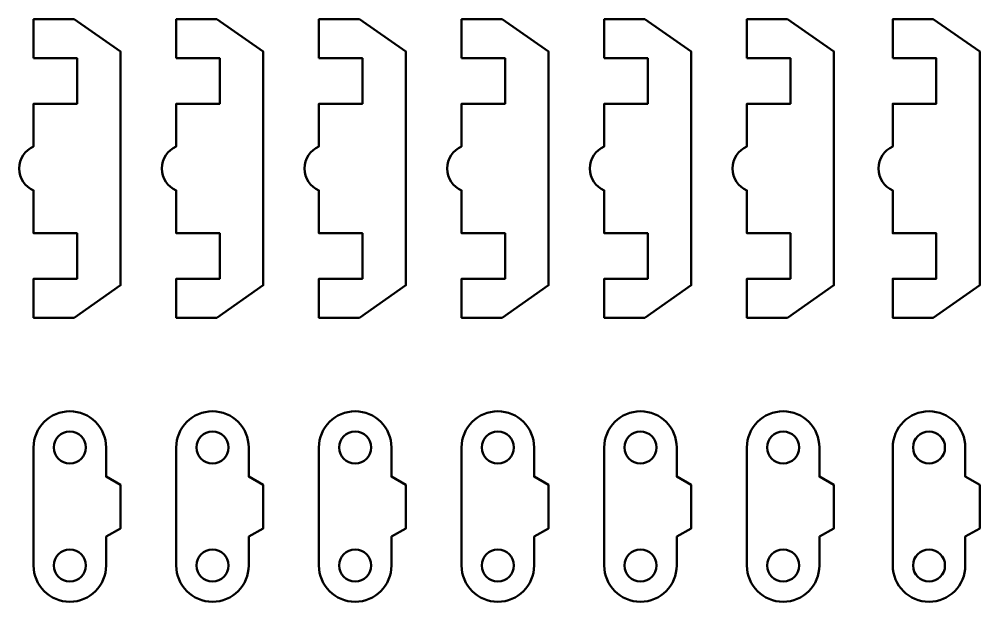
# Model space of a CAD drawing. Header units: inches. Extents: x 247 to 2765, y -1897 to -1110.
# Drawn here: x 1340.2 to 1406.4, y -1289.6 to -1249.4 of the extents above; entities that cross this region are included whole.
import ezdxf

# ---------------------------------------------------------------- set-up
doc = ezdxf.new("R2010")
doc.units = ezdxf.units.IN
doc.header["$MEASUREMENT"] = 0
doc.layers.add('Layer 1', color=7, linetype='Continuous')

msp = doc.modelspace()

# ---------------------------------------------------------------- linework, layer by layer
at = {"layer": 'Layer 1', "color": 18, "lineweight": 50, "true_color": 0x010101}
for points, knots in [([(1341.207, -1252.131), (1341.207, -1252.131), (1344.207, -1252.131), (1344.207, -1252.131), (1344.207, -1252.131), (1344.207, -1255.268), (1344.207, -1255.268), (1344.207, -1255.268), (1341.207, -1255.268), (1341.207, -1255.268), (1341.207, -1255.268), (1341.207, -1258.216), (1341.207, -1258.216), (1340.626, -1258.474), (1340.22, -1259.055), (1340.22, -1259.732), (1340.22, -1260.409), (1340.626, -1260.989), (1341.207, -1261.248), (1341.207, -1261.248), (1341.207, -1264.196), (1341.207, -1264.196), (1341.207, -1264.196), (1344.207, -1264.196), (1344.207, -1264.196), (1344.207, -1264.196), (1344.207, -1267.332), (1344.207, -1267.332), (1344.207, -1267.332), (1341.207, -1267.332), (1341.207, -1267.332), (1341.207, -1267.332), (1341.207, -1270.021), (1341.207, -1270.021), (1341.207, -1270.021), (1344.001, -1270.021), (1344.001, -1270.021), (1344.001, -1270.021), (1347.204, -1267.787), (1347.204, -1267.787), (1347.204, -1267.787), (1347.204, -1251.677), (1347.204, -1251.677), (1347.204, -1251.677), (1344.001, -1249.443), (1344.001, -1249.443), (1344.001, -1249.443), (1341.207, -1249.443), (1341.207, -1249.443), (1341.207, -1249.443), (1341.207, -1252.131), (1341.207, -1252.131)], [0, 0, 0, 0, 1, 1, 1, 2, 2, 2, 3, 3, 3, 4, 4, 4, 5, 5, 5, 6, 6, 6, 7, 7, 7, 8, 8, 8, 9, 9, 9, 10, 10, 10, 11, 11, 11, 12, 12, 12, 13, 13, 13, 14, 14, 14, 15, 15, 15, 16, 16, 16, 17, 17, 17, 17]), ([(1351.038, -1252.131), (1351.038, -1252.131), (1354.038, -1252.131), (1354.038, -1252.131), (1354.038, -1252.131), (1354.038, -1255.268), (1354.038, -1255.268), (1354.038, -1255.268), (1351.038, -1255.268), (1351.038, -1255.268), (1351.038, -1255.268), (1351.038, -1258.216), (1351.038, -1258.216), (1350.458, -1258.474), (1350.051, -1259.055), (1350.051, -1259.732), (1350.051, -1260.409), (1350.458, -1260.989), (1351.038, -1261.248), (1351.038, -1261.248), (1351.038, -1264.196), (1351.038, -1264.196), (1351.038, -1264.196), (1354.038, -1264.196), (1354.038, -1264.196), (1354.038, -1264.196), (1354.038, -1267.332), (1354.038, -1267.332), (1354.038, -1267.332), (1351.038, -1267.332), (1351.038, -1267.332), (1351.038, -1267.332), (1351.038, -1270.021), (1351.038, -1270.021), (1351.038, -1270.021), (1353.833, -1270.021), (1353.833, -1270.021), (1353.833, -1270.021), (1357.036, -1267.787), (1357.036, -1267.787), (1357.036, -1267.787), (1357.036, -1251.677), (1357.036, -1251.677), (1357.036, -1251.677), (1353.833, -1249.443), (1353.833, -1249.443), (1353.833, -1249.443), (1351.038, -1249.443), (1351.038, -1249.443), (1351.038, -1249.443), (1351.038, -1252.131), (1351.038, -1252.131)], [0, 0, 0, 0, 1, 1, 1, 2, 2, 2, 3, 3, 3, 4, 4, 4, 5, 5, 5, 6, 6, 6, 7, 7, 7, 8, 8, 8, 9, 9, 9, 10, 10, 10, 11, 11, 11, 12, 12, 12, 13, 13, 13, 14, 14, 14, 15, 15, 15, 16, 16, 16, 17, 17, 17, 17]), ([(1360.87, -1252.131), (1360.87, -1252.131), (1363.87, -1252.131), (1363.87, -1252.131), (1363.87, -1252.131), (1363.87, -1255.268), (1363.87, -1255.268), (1363.87, -1255.268), (1360.87, -1255.268), (1360.87, -1255.268), (1360.87, -1255.268), (1360.87, -1258.216), (1360.87, -1258.216), (1360.289, -1258.474), (1359.883, -1259.055), (1359.883, -1259.732), (1359.883, -1260.409), (1360.289, -1260.989), (1360.87, -1261.248), (1360.87, -1261.248), (1360.87, -1264.196), (1360.87, -1264.196), (1360.87, -1264.196), (1363.87, -1264.196), (1363.87, -1264.196), (1363.87, -1264.196), (1363.87, -1267.332), (1363.87, -1267.332), (1363.87, -1267.332), (1360.87, -1267.332), (1360.87, -1267.332), (1360.87, -1267.332), (1360.87, -1270.021), (1360.87, -1270.021), (1360.87, -1270.021), (1363.664, -1270.021), (1363.664, -1270.021), (1363.664, -1270.021), (1366.867, -1267.787), (1366.867, -1267.787), (1366.867, -1267.787), (1366.867, -1251.677), (1366.867, -1251.677), (1366.867, -1251.677), (1363.664, -1249.443), (1363.664, -1249.443), (1363.664, -1249.443), (1360.87, -1249.443), (1360.87, -1249.443), (1360.87, -1249.443), (1360.87, -1252.131), (1360.87, -1252.131)], [0, 0, 0, 0, 1, 1, 1, 2, 2, 2, 3, 3, 3, 4, 4, 4, 5, 5, 5, 6, 6, 6, 7, 7, 7, 8, 8, 8, 9, 9, 9, 10, 10, 10, 11, 11, 11, 12, 12, 12, 13, 13, 13, 14, 14, 14, 15, 15, 15, 16, 16, 16, 17, 17, 17, 17]), ([(1370.701, -1252.131), (1370.701, -1252.131), (1373.701, -1252.131), (1373.701, -1252.131), (1373.701, -1252.131), (1373.701, -1255.268), (1373.701, -1255.268), (1373.701, -1255.268), (1370.701, -1255.268), (1370.701, -1255.268), (1370.701, -1255.268), (1370.701, -1258.216), (1370.701, -1258.216), (1370.12, -1258.474), (1369.714, -1259.055), (1369.714, -1259.732), (1369.714, -1260.409), (1370.12, -1260.989), (1370.701, -1261.248), (1370.701, -1261.248), (1370.701, -1264.196), (1370.701, -1264.196), (1370.701, -1264.196), (1373.701, -1264.196), (1373.701, -1264.196), (1373.701, -1264.196), (1373.701, -1267.332), (1373.701, -1267.332), (1373.701, -1267.332), (1370.701, -1267.332), (1370.701, -1267.332), (1370.701, -1267.332), (1370.701, -1270.021), (1370.701, -1270.021), (1370.701, -1270.021), (1373.495, -1270.021), (1373.495, -1270.021), (1373.495, -1270.021), (1376.698, -1267.787), (1376.698, -1267.787), (1376.698, -1267.787), (1376.698, -1251.677), (1376.698, -1251.677), (1376.698, -1251.677), (1373.495, -1249.443), (1373.495, -1249.443), (1373.495, -1249.443), (1370.701, -1249.443), (1370.701, -1249.443), (1370.701, -1249.443), (1370.701, -1252.131), (1370.701, -1252.131), (1370.701, -1252.131), (1370.701, -1252.131), (1370.701, -1252.131)], [0, 0, 0, 0, 1, 1, 1, 2, 2, 2, 3, 3, 3, 4, 4, 4, 5, 5, 5, 6, 6, 6, 7, 7, 7, 8, 8, 8, 9, 9, 9, 10, 10, 10, 11, 11, 11, 12, 12, 12, 13, 13, 13, 14, 14, 14, 15, 15, 15, 16, 16, 16, 17, 17, 17, 18, 18, 18, 18]), ([(1380.532, -1252.131), (1380.532, -1252.131), (1383.532, -1252.131), (1383.532, -1252.131), (1383.532, -1252.131), (1383.532, -1255.268), (1383.532, -1255.268), (1383.532, -1255.268), (1380.532, -1255.268), (1380.532, -1255.268), (1380.532, -1255.268), (1380.532, -1258.216), (1380.532, -1258.216), (1379.952, -1258.474), (1379.545, -1259.055), (1379.545, -1259.732), (1379.545, -1260.409), (1379.952, -1260.989), (1380.532, -1261.248), (1380.532, -1261.248), (1380.532, -1264.196), (1380.532, -1264.196), (1380.532, -1264.196), (1383.532, -1264.196), (1383.532, -1264.196), (1383.532, -1264.196), (1383.532, -1267.332), (1383.532, -1267.332), (1383.532, -1267.332), (1380.532, -1267.332), (1380.532, -1267.332), (1380.532, -1267.332), (1380.532, -1270.021), (1380.532, -1270.021), (1380.532, -1270.021), (1383.327, -1270.021), (1383.327, -1270.021), (1383.327, -1270.021), (1386.529, -1267.787), (1386.529, -1267.787), (1386.529, -1267.787), (1386.529, -1251.677), (1386.529, -1251.677), (1386.529, -1251.677), (1383.327, -1249.443), (1383.327, -1249.443), (1383.327, -1249.443), (1380.532, -1249.443), (1380.532, -1249.443), (1380.532, -1249.443), (1380.532, -1252.131), (1380.532, -1252.131)], [0, 0, 0, 0, 1, 1, 1, 2, 2, 2, 3, 3, 3, 4, 4, 4, 5, 5, 5, 6, 6, 6, 7, 7, 7, 8, 8, 8, 9, 9, 9, 10, 10, 10, 11, 11, 11, 12, 12, 12, 13, 13, 13, 14, 14, 14, 15, 15, 15, 16, 16, 16, 17, 17, 17, 17]), ([(1390.364, -1252.131), (1390.364, -1252.131), (1393.364, -1252.131), (1393.364, -1252.131), (1393.364, -1252.131), (1393.364, -1255.268), (1393.364, -1255.268), (1393.364, -1255.268), (1390.364, -1255.268), (1390.364, -1255.268), (1390.364, -1255.268), (1390.364, -1258.216), (1390.364, -1258.216), (1389.783, -1258.474), (1389.377, -1259.055), (1389.377, -1259.732), (1389.377, -1260.409), (1389.783, -1260.989), (1390.364, -1261.248), (1390.364, -1261.248), (1390.364, -1264.196), (1390.364, -1264.196), (1390.364, -1264.196), (1393.364, -1264.196), (1393.364, -1264.196), (1393.364, -1264.196), (1393.364, -1267.332), (1393.364, -1267.332), (1393.364, -1267.332), (1390.364, -1267.332), (1390.364, -1267.332), (1390.364, -1267.332), (1390.364, -1270.021), (1390.364, -1270.021), (1390.364, -1270.021), (1393.158, -1270.021), (1393.158, -1270.021), (1393.158, -1270.021), (1396.361, -1267.787), (1396.361, -1267.787), (1396.361, -1267.787), (1396.361, -1251.677), (1396.361, -1251.677), (1396.361, -1251.677), (1393.158, -1249.443), (1393.158, -1249.443), (1393.158, -1249.443), (1390.364, -1249.443), (1390.364, -1249.443), (1390.364, -1249.443), (1390.364, -1252.131), (1390.364, -1252.131)], [0, 0, 0, 0, 1, 1, 1, 2, 2, 2, 3, 3, 3, 4, 4, 4, 5, 5, 5, 6, 6, 6, 7, 7, 7, 8, 8, 8, 9, 9, 9, 10, 10, 10, 11, 11, 11, 12, 12, 12, 13, 13, 13, 14, 14, 14, 15, 15, 15, 16, 16, 16, 17, 17, 17, 17]), ([(1400.419, -1252.131), (1400.419, -1252.131), (1403.419, -1252.131), (1403.419, -1252.131), (1403.419, -1252.131), (1403.419, -1255.268), (1403.419, -1255.268), (1403.419, -1255.268), (1400.419, -1255.268), (1400.419, -1255.268), (1400.419, -1255.268), (1400.419, -1258.216), (1400.419, -1258.216), (1399.839, -1258.474), (1399.432, -1259.055), (1399.432, -1259.732), (1399.432, -1260.409), (1399.839, -1260.989), (1400.419, -1261.248), (1400.419, -1261.248), (1400.419, -1264.196), (1400.419, -1264.196), (1400.419, -1264.196), (1403.419, -1264.196), (1403.419, -1264.196), (1403.419, -1264.196), (1403.419, -1267.332), (1403.419, -1267.332), (1403.419, -1267.332), (1400.419, -1267.332), (1400.419, -1267.332), (1400.419, -1267.332), (1400.419, -1270.021), (1400.419, -1270.021), (1400.419, -1270.021), (1403.214, -1270.021), (1403.214, -1270.021), (1403.214, -1270.021), (1406.416, -1267.787), (1406.416, -1267.787), (1406.416, -1267.787), (1406.416, -1251.677), (1406.416, -1251.677), (1406.416, -1251.677), (1403.214, -1249.443), (1403.214, -1249.443), (1403.214, -1249.443), (1400.419, -1249.443), (1400.419, -1249.443), (1400.419, -1249.443), (1400.419, -1252.131), (1400.419, -1252.131)], [0, 0, 0, 0, 1, 1, 1, 2, 2, 2, 3, 3, 3, 4, 4, 4, 5, 5, 5, 6, 6, 6, 7, 7, 7, 8, 8, 8, 9, 9, 9, 10, 10, 10, 11, 11, 11, 12, 12, 12, 13, 13, 13, 14, 14, 14, 15, 15, 15, 16, 16, 16, 17, 17, 17, 17]), ([(1346.206, -1287.106), (1346.206, -1287.106), (1346.206, -1285.112), (1346.206, -1285.112), (1346.206, -1285.112), (1347.204, -1284.543), (1347.204, -1284.543), (1347.204, -1284.543), (1347.204, -1281.543), (1347.204, -1281.543), (1347.204, -1281.543), (1346.206, -1280.975), (1346.206, -1280.975), (1346.206, -1280.975), (1346.206, -1278.971), (1346.206, -1278.971), (1346.206, -1277.592), (1345.084, -1276.471), (1343.706, -1276.471), (1342.327, -1276.471), (1341.206, -1277.592), (1341.206, -1278.971), (1341.206, -1278.971), (1341.206, -1287.106), (1341.206, -1287.106), (1341.206, -1288.484), (1342.327, -1289.606), (1343.706, -1289.606), (1345.084, -1289.605), (1346.206, -1288.484), (1346.206, -1287.106)], [0, 0, 0, 0, 1, 1, 1, 2, 2, 2, 3, 3, 3, 4, 4, 4, 5, 5, 5, 6, 6, 6, 7, 7, 7, 8, 8, 8, 9, 9, 9, 10, 10, 10, 10]), ([(1356.037, -1287.106), (1356.037, -1287.106), (1356.037, -1285.112), (1356.037, -1285.112), (1356.037, -1285.112), (1357.035, -1284.543), (1357.035, -1284.543), (1357.035, -1284.543), (1357.035, -1281.543), (1357.035, -1281.543), (1357.035, -1281.543), (1356.037, -1280.975), (1356.037, -1280.975), (1356.037, -1280.975), (1356.037, -1278.971), (1356.037, -1278.971), (1356.037, -1277.592), (1354.916, -1276.471), (1353.537, -1276.471), (1352.159, -1276.471), (1351.037, -1277.592), (1351.037, -1278.971), (1351.037, -1278.971), (1351.037, -1287.106), (1351.037, -1287.106), (1351.037, -1288.484), (1352.159, -1289.606), (1353.537, -1289.606), (1354.916, -1289.605), (1356.037, -1288.484), (1356.037, -1287.106)], [0, 0, 0, 0, 1, 1, 1, 2, 2, 2, 3, 3, 3, 4, 4, 4, 5, 5, 5, 6, 6, 6, 7, 7, 7, 8, 8, 8, 9, 9, 9, 10, 10, 10, 10]), ([(1365.869, -1287.106), (1365.869, -1287.106), (1365.869, -1285.112), (1365.869, -1285.112), (1365.869, -1285.112), (1366.867, -1284.543), (1366.867, -1284.543), (1366.867, -1284.543), (1366.867, -1281.543), (1366.867, -1281.543), (1366.867, -1281.543), (1365.869, -1280.975), (1365.869, -1280.975), (1365.869, -1280.975), (1365.869, -1278.971), (1365.869, -1278.971), (1365.869, -1277.592), (1364.747, -1276.471), (1363.369, -1276.471), (1361.99, -1276.471), (1360.869, -1277.592), (1360.869, -1278.971), (1360.869, -1278.971), (1360.869, -1287.106), (1360.869, -1287.106), (1360.869, -1288.484), (1361.99, -1289.606), (1363.369, -1289.606), (1364.747, -1289.605), (1365.869, -1288.484), (1365.869, -1287.106)], [0, 0, 0, 0, 1, 1, 1, 2, 2, 2, 3, 3, 3, 4, 4, 4, 5, 5, 5, 6, 6, 6, 7, 7, 7, 8, 8, 8, 9, 9, 9, 10, 10, 10, 10]), ([(1375.701, -1287.106), (1375.701, -1287.106), (1375.701, -1285.112), (1375.701, -1285.112), (1375.701, -1285.112), (1376.698, -1284.543), (1376.698, -1284.543), (1376.698, -1284.543), (1376.698, -1281.543), (1376.698, -1281.543), (1376.698, -1281.543), (1375.701, -1280.975), (1375.701, -1280.975), (1375.701, -1280.975), (1375.701, -1278.971), (1375.701, -1278.971), (1375.701, -1277.592), (1374.579, -1276.471), (1373.2, -1276.471), (1371.822, -1276.471), (1370.7, -1277.592), (1370.7, -1278.971), (1370.7, -1278.971), (1370.7, -1287.106), (1370.7, -1287.106), (1370.7, -1288.484), (1371.822, -1289.606), (1373.2, -1289.606), (1374.579, -1289.605), (1375.701, -1288.484), (1375.701, -1287.106)], [0, 0, 0, 0, 1, 1, 1, 2, 2, 2, 3, 3, 3, 4, 4, 4, 5, 5, 5, 6, 6, 6, 7, 7, 7, 8, 8, 8, 9, 9, 9, 10, 10, 10, 10]), ([(1385.532, -1287.106), (1385.532, -1287.106), (1385.532, -1285.112), (1385.532, -1285.112), (1385.532, -1285.112), (1386.529, -1284.543), (1386.529, -1284.543), (1386.529, -1284.543), (1386.529, -1281.543), (1386.529, -1281.543), (1386.529, -1281.543), (1385.532, -1280.975), (1385.532, -1280.975), (1385.532, -1280.975), (1385.532, -1278.971), (1385.532, -1278.971), (1385.532, -1277.592), (1384.41, -1276.471), (1383.031, -1276.471), (1381.653, -1276.471), (1380.531, -1277.592), (1380.531, -1278.971), (1380.531, -1278.971), (1380.531, -1287.106), (1380.531, -1287.106), (1380.531, -1288.484), (1381.653, -1289.606), (1383.031, -1289.606), (1384.41, -1289.605), (1385.532, -1288.484), (1385.532, -1287.106)], [0, 0, 0, 0, 1, 1, 1, 2, 2, 2, 3, 3, 3, 4, 4, 4, 5, 5, 5, 6, 6, 6, 7, 7, 7, 8, 8, 8, 9, 9, 9, 10, 10, 10, 10]), ([(1395.363, -1287.106), (1395.363, -1287.106), (1395.363, -1285.112), (1395.363, -1285.112), (1395.363, -1285.112), (1396.361, -1284.543), (1396.361, -1284.543), (1396.361, -1284.543), (1396.361, -1281.543), (1396.361, -1281.543), (1396.361, -1281.543), (1395.363, -1280.975), (1395.363, -1280.975), (1395.363, -1280.975), (1395.363, -1278.971), (1395.363, -1278.971), (1395.363, -1277.592), (1394.242, -1276.471), (1392.863, -1276.471), (1391.485, -1276.471), (1390.363, -1277.592), (1390.363, -1278.971), (1390.363, -1278.971), (1390.363, -1287.106), (1390.363, -1287.106), (1390.363, -1288.484), (1391.485, -1289.606), (1392.863, -1289.606), (1394.242, -1289.605), (1395.363, -1288.484), (1395.363, -1287.106)], [0, 0, 0, 0, 1, 1, 1, 2, 2, 2, 3, 3, 3, 4, 4, 4, 5, 5, 5, 6, 6, 6, 7, 7, 7, 8, 8, 8, 9, 9, 9, 10, 10, 10, 10]), ([(1405.419, -1287.106), (1405.419, -1287.106), (1405.419, -1285.112), (1405.419, -1285.112), (1405.419, -1285.112), (1406.416, -1284.543), (1406.416, -1284.543), (1406.416, -1284.543), (1406.416, -1281.543), (1406.416, -1281.543), (1406.416, -1281.543), (1405.419, -1280.975), (1405.419, -1280.975), (1405.419, -1280.975), (1405.419, -1278.971), (1405.419, -1278.971), (1405.419, -1277.592), (1404.297, -1276.471), (1402.918, -1276.471), (1401.54, -1276.471), (1400.418, -1277.592), (1400.418, -1278.971), (1400.418, -1278.971), (1400.418, -1287.106), (1400.418, -1287.106), (1400.418, -1288.484), (1401.54, -1289.606), (1402.918, -1289.606), (1404.297, -1289.605), (1405.419, -1288.484), (1405.419, -1287.106)], [0, 0, 0, 0, 1, 1, 1, 2, 2, 2, 3, 3, 3, 4, 4, 4, 5, 5, 5, 6, 6, 6, 7, 7, 7, 8, 8, 8, 9, 9, 9, 10, 10, 10, 10]), ([(1342.606, -1278.971), (1342.606, -1278.363), (1343.099, -1277.871), (1343.706, -1277.871), (1344.314, -1277.871), (1344.806, -1278.363), (1344.806, -1278.971), (1344.806, -1279.579), (1344.314, -1280.071), (1343.706, -1280.071), (1343.099, -1280.071), (1342.606, -1279.579), (1342.606, -1278.971)], [0, 0, 0, 0, 1, 1, 1, 2, 2, 2, 3, 3, 3, 4, 4, 4, 4]), ([(1352.437, -1278.971), (1352.437, -1278.363), (1352.93, -1277.871), (1353.537, -1277.871), (1354.145, -1277.871), (1354.638, -1278.363), (1354.638, -1278.971), (1354.638, -1279.579), (1354.145, -1280.071), (1353.537, -1280.071), (1352.93, -1280.071), (1352.437, -1279.579), (1352.437, -1278.971)], [0, 0, 0, 0, 1, 1, 1, 2, 2, 2, 3, 3, 3, 4, 4, 4, 4]), ([(1362.269, -1278.971), (1362.269, -1278.363), (1362.762, -1277.871), (1363.369, -1277.871), (1363.976, -1277.871), (1364.469, -1278.363), (1364.469, -1278.971), (1364.469, -1279.579), (1363.976, -1280.071), (1363.369, -1280.071), (1362.762, -1280.071), (1362.269, -1279.579), (1362.269, -1278.971)], [0, 0, 0, 0, 1, 1, 1, 2, 2, 2, 3, 3, 3, 4, 4, 4, 4]), ([(1372.1, -1278.971), (1372.1, -1278.363), (1372.593, -1277.871), (1373.2, -1277.871), (1373.808, -1277.871), (1374.301, -1278.363), (1374.301, -1278.971), (1374.301, -1279.579), (1373.808, -1280.071), (1373.2, -1280.071), (1372.593, -1280.071), (1372.1, -1279.579), (1372.1, -1278.971)], [0, 0, 0, 0, 1, 1, 1, 2, 2, 2, 3, 3, 3, 4, 4, 4, 4]), ([(1381.931, -1278.971), (1381.931, -1278.363), (1382.424, -1277.871), (1383.031, -1277.871), (1383.639, -1277.871), (1384.132, -1278.363), (1384.132, -1278.971), (1384.132, -1279.579), (1383.639, -1280.071), (1383.031, -1280.071), (1382.424, -1280.071), (1381.931, -1279.579), (1381.931, -1278.971)], [0, 0, 0, 0, 1, 1, 1, 2, 2, 2, 3, 3, 3, 4, 4, 4, 4]), ([(1391.763, -1278.971), (1391.763, -1278.363), (1392.256, -1277.871), (1392.863, -1277.871), (1393.471, -1277.871), (1393.963, -1278.363), (1393.963, -1278.971), (1393.963, -1279.579), (1393.471, -1280.071), (1392.863, -1280.071), (1392.256, -1280.071), (1391.763, -1279.579), (1391.763, -1278.971)], [0, 0, 0, 0, 1, 1, 1, 2, 2, 2, 3, 3, 3, 4, 4, 4, 4]), ([(1401.818, -1278.971), (1401.818, -1278.363), (1402.311, -1277.871), (1402.918, -1277.871), (1403.526, -1277.871), (1404.019, -1278.363), (1404.019, -1278.971), (1404.019, -1279.579), (1403.526, -1280.071), (1402.918, -1280.071), (1402.311, -1280.071), (1401.818, -1279.579), (1401.818, -1278.971)], [0, 0, 0, 0, 1, 1, 1, 2, 2, 2, 3, 3, 3, 4, 4, 4, 4]), ([(1342.606, -1287.106), (1342.606, -1286.498), (1343.098, -1286.006), (1343.706, -1286.006), (1344.314, -1286.006), (1344.806, -1286.498), (1344.806, -1287.106), (1344.806, -1287.713), (1344.314, -1288.206), (1343.706, -1288.206), (1343.099, -1288.206), (1342.606, -1287.714), (1342.606, -1287.106)], [0, 0, 0, 0, 1, 1, 1, 2, 2, 2, 3, 3, 3, 4, 4, 4, 4]), ([(1352.437, -1287.106), (1352.437, -1286.498), (1352.93, -1286.006), (1353.537, -1286.006), (1354.145, -1286.006), (1354.638, -1286.498), (1354.638, -1287.106), (1354.638, -1287.713), (1354.145, -1288.206), (1353.537, -1288.206), (1352.93, -1288.206), (1352.437, -1287.714), (1352.437, -1287.106)], [0, 0, 0, 0, 1, 1, 1, 2, 2, 2, 3, 3, 3, 4, 4, 4, 4]), ([(1362.269, -1287.106), (1362.269, -1286.498), (1362.761, -1286.006), (1363.369, -1286.006), (1363.976, -1286.006), (1364.469, -1286.498), (1364.469, -1287.106), (1364.469, -1287.713), (1363.977, -1288.206), (1363.369, -1288.206), (1362.762, -1288.206), (1362.269, -1287.714), (1362.269, -1287.106)], [0, 0, 0, 0, 1, 1, 1, 2, 2, 2, 3, 3, 3, 4, 4, 4, 4]), ([(1372.1, -1287.106), (1372.1, -1286.498), (1372.593, -1286.006), (1373.2, -1286.006), (1373.808, -1286.006), (1374.301, -1286.498), (1374.301, -1287.106), (1374.301, -1287.713), (1373.808, -1288.206), (1373.2, -1288.206), (1372.593, -1288.206), (1372.1, -1287.714), (1372.1, -1287.106)], [0, 0, 0, 0, 1, 1, 1, 2, 2, 2, 3, 3, 3, 4, 4, 4, 4]), ([(1381.932, -1287.106), (1381.932, -1286.498), (1382.424, -1286.006), (1383.032, -1286.006), (1383.64, -1286.006), (1384.132, -1286.498), (1384.132, -1287.106), (1384.132, -1287.713), (1383.64, -1288.206), (1383.032, -1288.206), (1382.424, -1288.206), (1381.932, -1287.714), (1381.932, -1287.106)], [0, 0, 0, 0, 1, 1, 1, 2, 2, 2, 3, 3, 3, 4, 4, 4, 4]), ([(1391.763, -1287.106), (1391.763, -1286.498), (1392.255, -1286.006), (1392.863, -1286.006), (1393.471, -1286.006), (1393.963, -1286.498), (1393.963, -1287.106), (1393.963, -1287.713), (1393.471, -1288.206), (1392.863, -1288.206), (1392.256, -1288.206), (1391.763, -1287.714), (1391.763, -1287.106)], [0, 0, 0, 0, 1, 1, 1, 2, 2, 2, 3, 3, 3, 4, 4, 4, 4]), ([(1401.819, -1287.106), (1401.819, -1286.498), (1402.311, -1286.006), (1402.918, -1286.006), (1403.526, -1286.006), (1404.019, -1286.498), (1404.019, -1287.106), (1404.019, -1287.713), (1403.527, -1288.206), (1402.918, -1288.206), (1402.311, -1288.206), (1401.819, -1287.714), (1401.819, -1287.106)], [0, 0, 0, 0, 1, 1, 1, 2, 2, 2, 3, 3, 3, 4, 4, 4, 4])]:
    msp.add_open_spline(points, degree=3, knots=knots, dxfattribs=at)

doc.saveas('drawing.dxf')
